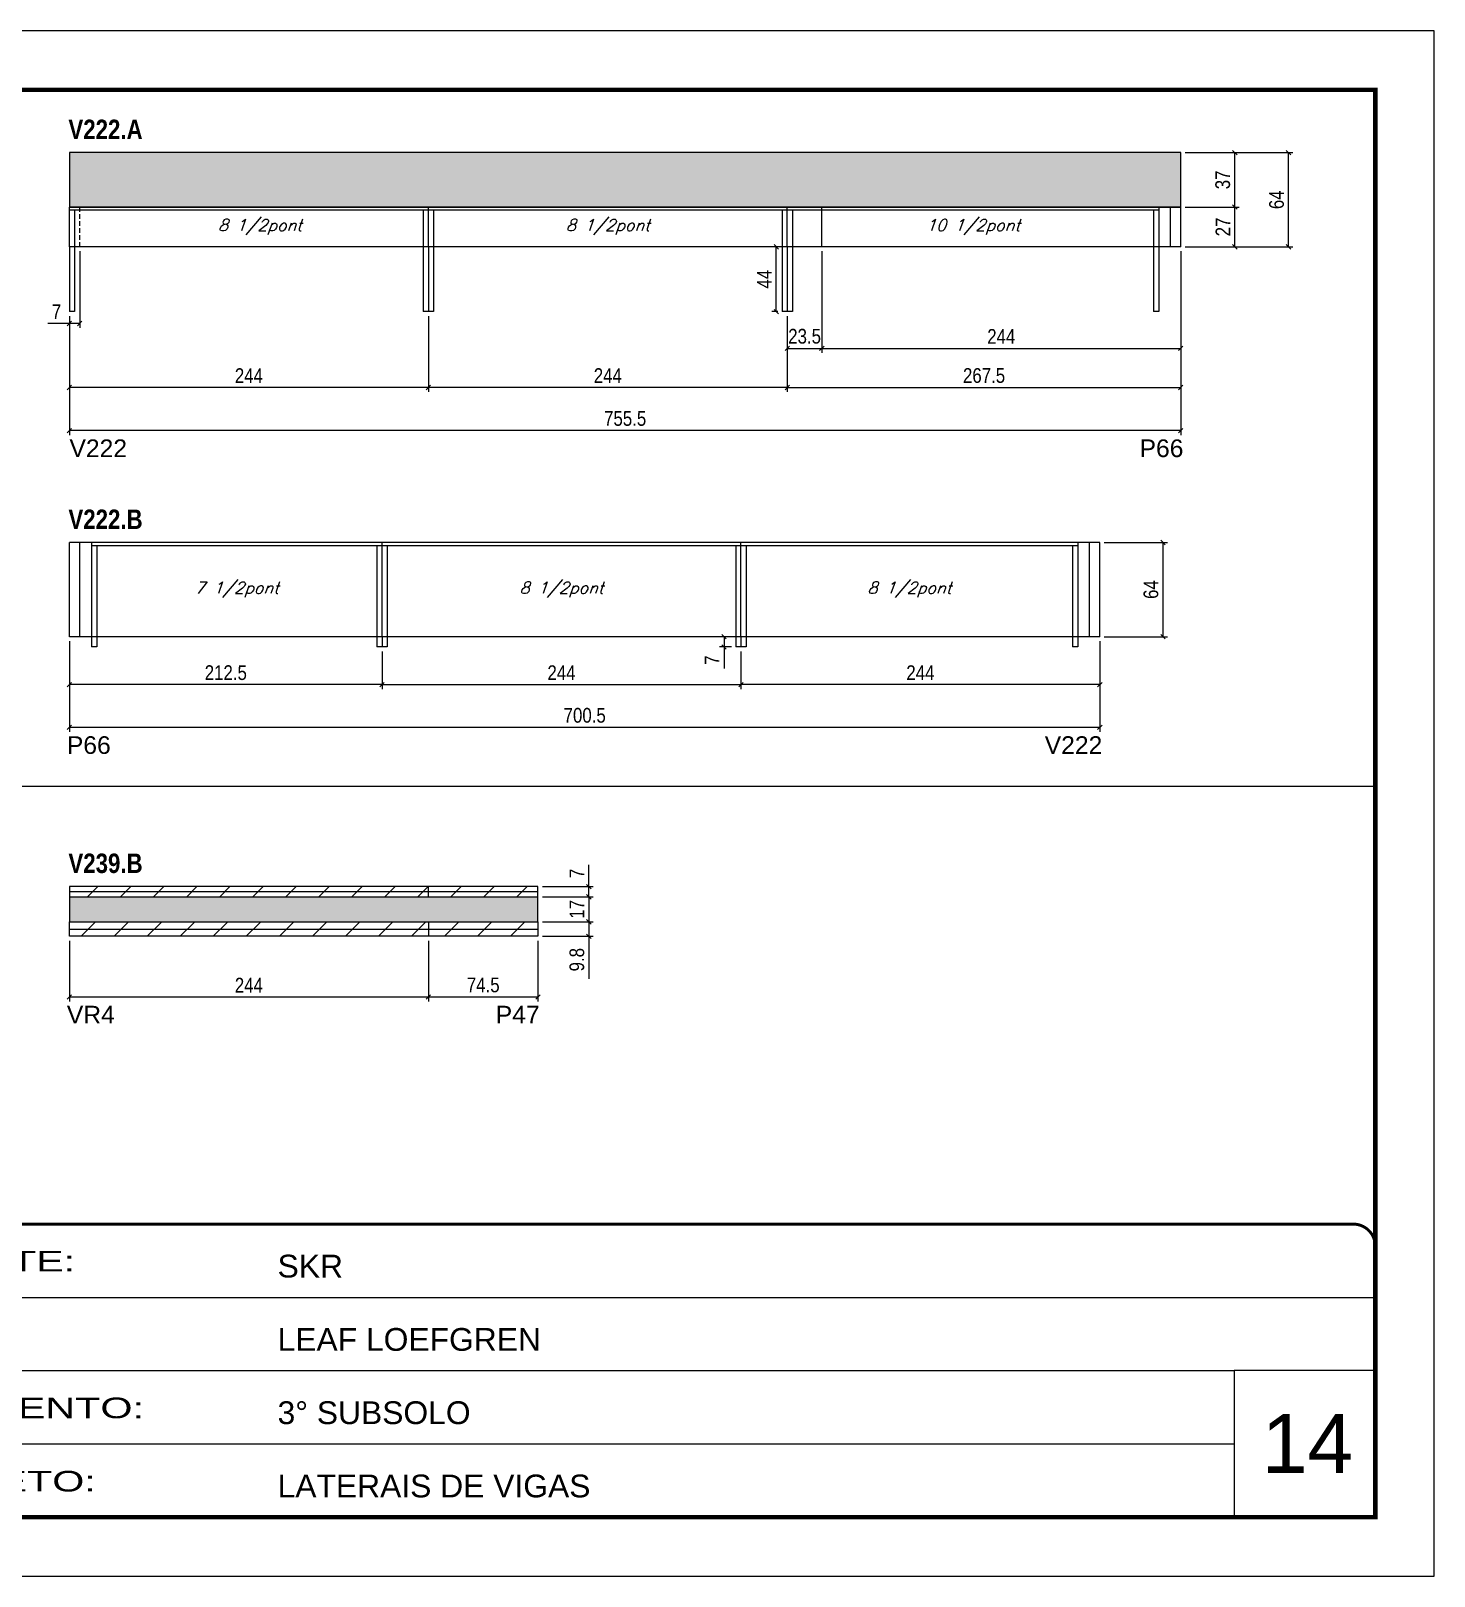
# Model space of a CAD drawing. Extents: x 3309 to 9590, y -2522 to 15424.
# Drawn here: x 5439 to 6393, y 10112 to 11162 of the extents above; entities that cross this region are included whole.
import ezdxf

# ---------------------------------------------------------------- set-up
doc = ezdxf.new("R2010")
doc.units = 0
for name, pattern in [('CONTINUO', [0]), ('DASHED', [0.75, 0.5, -0.25]), ('HIDDEN2', [4.7625, 3.175, -1.5875])]:
    doc.linetypes.add(name, pattern=pattern)
for name, color, linetype in [('5', 5, 'Continuous'), ('COTA', 241, 'Continuous'), ('NOMENCLATURA', 7, 'Continuous'), ('Painéis', 200, 'Continuous'), ('SARR_2.2x7', 40, 'Continuous'), ('SARR_3.5x7', 81, 'Continuous'), ('SARR_EDITAR', 141, 'Continuous'), ('texto', 7, 'Continuous')]:
    doc.layers.add(name, color=color, linetype=linetype)
for name, color, linetype, lineweight in [('CARIMBO', 255, 'Continuous', 9), ('Folhas', 255, 'Continuous', 9), ('Hachura', 251, 'Continuous', 9), ('SARRAFO DE PRESSAO', 251, 'DASHED', 9)]:
    doc.layers.add(name, color=color, linetype=linetype, lineweight=lineweight)
doc.styles.add('ARIAL', font='arial.ttf')
doc.styles.add('COTA TECNICA', font='techl___.ttf', dxfattribs={"height": 10})
doc.styles.add('Romans', font='romans.shx')
doc.styles.get("Standard").update_dxf_attribs({"font": 'arial.ttf'})
doc.styles.add('TECNICA', font='techb___.ttf', dxfattribs={"height": 10})
doc.styles.add('Tecnologia', font='')
doc.styles.get('Tecnologia').set_extended_font_data('Forgotten Futurist')
doc.dimstyles.new('PAINEL', dxfattribs={"dimtxt": 10, "dimasz": 3, "dimexe": 3, "dimexo": 3, "dimgap": 3, "dimtad": 1, "dimdec": 1, "dimzin": 12, "dimdsep": 46, "dimtxsty": 'COTA TECNICA', "dimblk1": 'OBLIQUE', "dimblk2": 'OBLIQUE', "dimsah": 1, "dimcen": 0.9, "dimclrd": 4, "dimclre": 4, "dimclrt": 240, "dimadec": 1, "dimazin": 3, "dimtfac": 1, "dimtdec": 1, "dimtmove": 0, "dimatfit": 3, "dimfxl": 1, "dimtolj": 1, "dimtzin": 12, "dimarcsym": 0})

# ---------------------------------------------------------------- blocks, each defined once
blk = doc.blocks.new('9999999999')
at = {"color": 30, "linetype": 'CONTINUO'}
for p, q in [((98564.6, 34379.6), (99584, 34379.6)), ((98564.6, 34329.8), (99488, 34329.8)), ((99584, 34329.8), (99488, 34329.8)), ((99488, 34329.8), (99488, 34230.2)), ((98564.6, 34280), (99488, 34280))]:
    blk.add_line(p, q, dxfattribs=at)
at = {"color": 30, "linetype": 'CONTINUO', "const_width": 2}
blk.add_lwpolyline([(99584, 34230.2), (99584, 34414.4, 0.414214), (99569, 34429.4), (98229, 34429.4, 0.414214), (98214, 34414.4), (98214, 34245.2, 0.414214), (98229, 34230.2), (99584, 34230.2)], format="xyb", dxfattribs=at)
at = {"layer": 'Folhas'}
blk.add_lwpolyline([(98139, 34190.2), (99624, 34190.2), (99624, 35240.2), (98139, 35240.2)], close=True, dxfattribs=at)
at = {"layer": 'Folhas', "color": 30, "const_width": 3}
blk.add_lwpolyline([(98214, 34230.2), (99584, 34230.2), (99584, 35200.2), (98214, 35200.2)], close=True, dxfattribs=at)
at = {"color": 7, "linetype": 'Continuous', "ltscale": 5, "style": 'ARIAL'}
for s, height, p in [('SKR', 15.48, (98837.7, 34393.1)), ('LEAF LOEFGREN', 15.483, (98837.7, 34343.3)), ('3° SUBSOLO', 15.48, (98837.7, 34293.5)), ('LATERAIS DE VIGAS', 15.483, (98837.7, 34243.7))]:
    blk.add_text(s, height=height, dxfattribs=at).set_placement(p)
at = {"layer": 'Folhas', "color": 7, "style": 'Tecnologia', "width": 1.5}
for s, p in [('CLIENTE:', (98573.7, 34397.2)), ('PAVIMENTO:', (98573.7, 34297.5)), ('PROJETO:', (98573.7, 34247.7))]:
    blk.add_text(s, height=14, dxfattribs=at).set_placement(p)
blk = doc.blocks.new('_Oblique')
at = {"color": 0, "linetype": 'ByBlock', "lineweight": -2}
blk.add_line((-0.5, -0.5), (0.5, 0.5), dxfattribs=at)
blk = doc.blocks.new('*D388')
at = {"layer": 'COTA', "color": 4, "linetype": 'ByBlock', "lineweight": -2, "transparency": 16777216}
for p, q in [((5709.1, 10968.4), (5709.1, 10916.8)), ((5953.1, 10968.4), (5953.1, 10916.8)), ((5953.1, 10919.8), (5709.1, 10919.8))]:
    blk.add_line(p, q, dxfattribs=at)
at = {"layer": 'Defpoints', "color": 0, "linetype": 'ByBlock', "transparency": 16777216}
for p in [(5709.1, 10971.4), (5953.1, 10971.4), (5709.1, 10919.8)]:
    blk.add_point(p, dxfattribs=at)
at = {"layer": 'COTA', "color": 4, "linetype": 'ByBlock', "lineweight": -2, "transparency": 16777216, "xscale": 3, "yscale": 3, "zscale": 3, "rotation": 180}
blk.add_blockref('_Oblique', (5709.1, 10919.8), dxfattribs=at)
at = {"layer": 'COTA', "color": 4, "linetype": 'ByBlock', "lineweight": -2, "transparency": 16777216, "xscale": 3, "yscale": 3, "zscale": 3}
blk.add_blockref('_Oblique', (5953.1, 10919.8), dxfattribs=at)
at = {"layer": 'COTA', "color": 240, "linetype": 'ByBlock', "transparency": 16777216, "insert": (5831.1, 10927.9), "char_height": 10, "attachment_point": 5, "style": 'COTA TECNICA'}
blk.add_mtext('\\A1;244', dxfattribs=at)
blk = doc.blocks.new('*D389')
at = {"layer": 'COTA', "color": 4, "linetype": 'ByBlock', "lineweight": -2, "transparency": 16777216}
for p, q in [((5465.1, 10968.4), (5465.1, 10916.8)), ((5709.1, 10968.4), (5709.1, 10916.8)), ((5709.1, 10919.8), (5465.1, 10919.8))]:
    blk.add_line(p, q, dxfattribs=at)
at = {"layer": 'Defpoints', "color": 0, "linetype": 'ByBlock', "transparency": 16777216}
for p in [(5465.1, 10971.4), (5709.1, 10971.4), (5465.1, 10919.8)]:
    blk.add_point(p, dxfattribs=at)
at = {"layer": 'COTA', "color": 4, "linetype": 'ByBlock', "lineweight": -2, "transparency": 16777216, "xscale": 3, "yscale": 3, "zscale": 3, "rotation": 180}
blk.add_blockref('_Oblique', (5465.1, 10919.8), dxfattribs=at)
at = {"layer": 'COTA', "color": 4, "linetype": 'ByBlock', "lineweight": -2, "transparency": 16777216, "xscale": 3, "yscale": 3, "zscale": 3}
blk.add_blockref('_Oblique', (5709.1, 10919.8), dxfattribs=at)
at = {"layer": 'COTA', "color": 240, "linetype": 'ByBlock', "transparency": 16777216, "insert": (5587.1, 10927.9), "char_height": 10, "attachment_point": 5, "style": 'COTA TECNICA'}
blk.add_mtext('\\A1;244', dxfattribs=at)
blk = doc.blocks.new('*D391')
at = {"layer": 'COTA', "color": 4, "linetype": 'ByBlock', "lineweight": -2, "transparency": 16777216}
for p, q in [((6220.6, 11012.4), (6220.6, 10887.5)), ((5465.1, 10968.4), (5465.1, 10887.5)), ((6220.6, 10890.5), (5465.1, 10890.5))]:
    blk.add_line(p, q, dxfattribs=at)
at = {"layer": 'Defpoints', "color": 0, "linetype": 'ByBlock', "transparency": 16777216}
for p in [(6220.6, 11015.4), (5465.1, 10971.4), (5465.1, 10890.5)]:
    blk.add_point(p, dxfattribs=at)
at = {"layer": 'COTA', "color": 4, "linetype": 'ByBlock', "lineweight": -2, "transparency": 16777216, "xscale": 3, "yscale": 3, "zscale": 3, "rotation": 180}
blk.add_blockref('_Oblique', (5465.1, 10890.5), dxfattribs=at)
at = {"layer": 'COTA', "color": 4, "linetype": 'ByBlock', "lineweight": -2, "transparency": 16777216, "xscale": 3, "yscale": 3, "zscale": 3}
blk.add_blockref('_Oblique', (6220.6, 10890.5), dxfattribs=at)
at = {"layer": 'COTA', "color": 240, "linetype": 'ByBlock', "transparency": 16777216, "insert": (5842.9, 10898.7), "char_height": 10, "attachment_point": 5, "style": 'COTA TECNICA'}
blk.add_mtext('\\A1;755.5', dxfattribs=at)
blk = doc.blocks.new('*D392')
at = {"layer": 'COTA', "color": 4, "lineweight": -2, "transparency": 16777216}
for p, q in [((6223.6, 11042.4), (6260.4, 11042.4)), ((6257.4, 11015.4), (6257.4, 11042.4)), ((6223.6, 11015.4), (6260.4, 11015.4))]:
    blk.add_line(p, q, dxfattribs=at)
at = {"layer": 'Defpoints', "color": 0, "transparency": 16777216}
for p in [(6220.6, 11042.4), (6257.4, 11042.4), (6220.6, 11015.4)]:
    blk.add_point(p, dxfattribs=at)
at = {"layer": 'COTA', "color": 4, "lineweight": -2, "transparency": 16777216, "xscale": 3, "yscale": 3, "zscale": 3}
for p, rotation in [((6257.4, 11042.4), 90), ((6257.4, 11015.4), 270)]:
    blk.add_blockref('_Oblique', p, dxfattribs=dict(at, rotation=rotation))
at = {"layer": 'COTA', "color": 240, "transparency": 16777216, "insert": (6249.3, 11028.9), "char_height": 10, "attachment_point": 5, "rotation": 90, "style": 'COTA TECNICA'}
blk.add_mtext('\\A1;27', dxfattribs=at)
blk = doc.blocks.new('*D393')
at = {"layer": 'COTA', "color": 4, "lineweight": -2, "transparency": 16777216}
for p, q in [((6223.6, 11079.4), (6260.4, 11079.4)), ((6257.4, 11042.4), (6257.4, 11079.4)), ((6223.6, 11042.4), (6260.4, 11042.4))]:
    blk.add_line(p, q, dxfattribs=at)
at = {"layer": 'Defpoints', "color": 0, "transparency": 16777216}
for p in [(6220.6, 11079.4), (6257.4, 11079.4), (6220.6, 11042.4)]:
    blk.add_point(p, dxfattribs=at)
at = {"layer": 'COTA', "color": 4, "lineweight": -2, "transparency": 16777216, "xscale": 3, "yscale": 3, "zscale": 3}
for p, rotation in [((6257.4, 11079.4), 90), ((6257.4, 11042.4), 270)]:
    blk.add_blockref('_Oblique', p, dxfattribs=dict(at, rotation=rotation))
at = {"layer": 'COTA', "color": 240, "transparency": 16777216, "insert": (6249.2, 11060.9), "char_height": 10, "attachment_point": 5, "rotation": 90, "style": 'COTA TECNICA'}
blk.add_mtext('\\A1;37', dxfattribs=at)
blk = doc.blocks.new('*D394')
at = {"layer": 'COTA', "color": 4, "lineweight": -2, "transparency": 16777216}
for p, q in [((6223.6, 11079.4), (6296.9, 11079.4)), ((6293.9, 11015.4), (6293.9, 11079.4)), ((6223.6, 11015.4), (6296.9, 11015.4))]:
    blk.add_line(p, q, dxfattribs=at)
at = {"layer": 'Defpoints', "color": 0, "transparency": 16777216}
for p in [(6220.6, 11079.4), (6293.9, 11079.4), (6220.6, 11015.4)]:
    blk.add_point(p, dxfattribs=at)
at = {"layer": 'COTA', "color": 4, "lineweight": -2, "transparency": 16777216, "xscale": 3, "yscale": 3, "zscale": 3}
for p, rotation in [((6293.9, 11079.4), 90), ((6293.9, 11015.4), 270)]:
    blk.add_blockref('_Oblique', p, dxfattribs=dict(at, rotation=rotation))
at = {"layer": 'COTA', "color": 240, "transparency": 16777216, "insert": (6285.8, 11047.4), "char_height": 10, "attachment_point": 5, "rotation": 90, "style": 'COTA TECNICA'}
blk.add_mtext('\\A1;64', dxfattribs=at)
blk = doc.blocks.new('*D395')
at = {"layer": 'COTA', "color": 4, "lineweight": -2, "transparency": 16777216}
for p, q in [((6220.6, 11012.4), (6220.6, 10916.8)), ((5953.1, 10968.4), (5953.1, 10916.8)), ((5953.1, 10919.8), (6220.6, 10919.8))]:
    blk.add_line(p, q, dxfattribs=at)
at = {"layer": 'Defpoints', "color": 0, "transparency": 16777216}
for p in [(6220.6, 11015.4), (5953.1, 10971.4), (6220.6, 10919.8)]:
    blk.add_point(p, dxfattribs=at)
at = {"layer": 'COTA', "color": 4, "lineweight": -2, "transparency": 16777216, "xscale": 3, "yscale": 3, "zscale": 3, "rotation": 180}
blk.add_blockref('_Oblique', (5953.1, 10919.8), dxfattribs=at)
at = {"layer": 'COTA', "color": 4, "lineweight": -2, "transparency": 16777216, "xscale": 3, "yscale": 3, "zscale": 3}
blk.add_blockref('_Oblique', (6220.6, 10919.8), dxfattribs=at)
at = {"layer": 'COTA', "color": 240, "transparency": 16777216, "insert": (6086.9, 10927.9), "char_height": 10, "attachment_point": 5, "style": 'COTA TECNICA'}
blk.add_mtext('\\A1;267.5', dxfattribs=at)
blk = doc.blocks.new('*D390')
at = {"layer": 'COTA', "color": 4, "lineweight": -2, "transparency": 16777216}
for p, q in [((5946.6, 11015.4), (5942.6, 11015.4)), ((5945.6, 10971.4), (5945.6, 11015.4)), ((5946.6, 10971.4), (5942.6, 10971.4))]:
    blk.add_line(p, q, dxfattribs=at)
at = {"layer": 'Defpoints', "color": 0, "transparency": 16777216}
for p in [(5945.6, 11015.4), (5949.6, 11015.4), (5949.6, 10971.4)]:
    blk.add_point(p, dxfattribs=at)
at = {"layer": 'COTA', "color": 4, "lineweight": -2, "transparency": 16777216, "xscale": 3, "yscale": 3, "zscale": 3}
for p, rotation in [((5945.6, 11015.4), 90), ((5945.6, 10971.4), 270)]:
    blk.add_blockref('_Oblique', p, dxfattribs=dict(at, rotation=rotation))
at = {"layer": 'COTA', "color": 240, "transparency": 16777216, "insert": (5937.6, 10993.4), "char_height": 10, "attachment_point": 5, "rotation": 90, "style": 'COTA TECNICA'}
blk.add_mtext('\\A1;44', dxfattribs=at)
blk = doc.blocks.new('*D396')
at = {"layer": 'COTA', "color": 4, "lineweight": -2, "transparency": 16777216}
for p, q in [((5472.1, 11012.4), (5472.1, 10960.3)), ((5465.1, 10963.3), (5450.4, 10963.3)), ((5465.1, 10968.4), (5465.1, 10960.3)), ((5472.1, 10963.3), (5465.1, 10963.3))]:
    blk.add_line(p, q, dxfattribs=at)
at = {"layer": 'Defpoints', "color": 0, "transparency": 16777216}
for p in [(5472.1, 11015.4), (5465.1, 10971.4), (5465.1, 10963.3)]:
    blk.add_point(p, dxfattribs=at)
at = {"layer": 'COTA', "color": 4, "lineweight": -2, "transparency": 16777216, "xscale": 3, "yscale": 3, "zscale": 3, "rotation": 180}
blk.add_blockref('_Oblique', (5465.1, 10963.3), dxfattribs=at)
at = {"layer": 'COTA', "color": 4, "lineweight": -2, "transparency": 16777216, "xscale": 3, "yscale": 3, "zscale": 3}
blk.add_blockref('_Oblique', (5472.1, 10963.3), dxfattribs=at)
at = {"layer": 'COTA', "color": 240, "transparency": 16777216, "insert": (5456.3, 10971.3), "char_height": 10, "attachment_point": 5, "style": 'COTA TECNICA'}
blk.add_mtext('\\A1;7', dxfattribs=at)
blk = doc.blocks.new('*D397')
at = {"layer": 'COTA', "color": 4, "lineweight": -2, "transparency": 16777216}
for p, q in [((5976.6, 11012.4), (5976.6, 10943.4)), ((5953.1, 10968.4), (5953.1, 10943.4)), ((5953.1, 10946.4), (5976.6, 10946.4))]:
    blk.add_line(p, q, dxfattribs=at)
at = {"layer": 'Defpoints', "color": 0, "transparency": 16777216}
for p in [(5976.6, 11015.4), (5953.1, 10971.4), (5976.6, 10946.4)]:
    blk.add_point(p, dxfattribs=at)
at = {"layer": 'COTA', "color": 4, "lineweight": -2, "transparency": 16777216, "xscale": 3, "yscale": 3, "zscale": 3, "rotation": 180}
blk.add_blockref('_Oblique', (5953.1, 10946.4), dxfattribs=at)
at = {"layer": 'COTA', "color": 4, "lineweight": -2, "transparency": 16777216, "xscale": 3, "yscale": 3, "zscale": 3}
blk.add_blockref('_Oblique', (5976.6, 10946.4), dxfattribs=at)
at = {"layer": 'COTA', "color": 240, "transparency": 16777216, "insert": (5964.9, 10954.6), "char_height": 10, "attachment_point": 5, "style": 'COTA TECNICA'}
blk.add_mtext('\\A1;23.5', dxfattribs=at)
blk = doc.blocks.new('*D398')
at = {"layer": 'COTA', "color": 4, "lineweight": -2, "transparency": 16777216}
for p, q in [((5976.6, 11012.4), (5976.6, 10943.4)), ((6220.6, 11012.4), (6220.6, 10943.4)), ((5976.6, 10946.4), (6220.6, 10946.4))]:
    blk.add_line(p, q, dxfattribs=at)
at = {"layer": 'Defpoints', "color": 0, "transparency": 16777216}
for p in [(5976.6, 11015.4), (6220.6, 11015.4), (6220.6, 10946.4)]:
    blk.add_point(p, dxfattribs=at)
at = {"layer": 'COTA', "color": 4, "lineweight": -2, "transparency": 16777216, "xscale": 3, "yscale": 3, "zscale": 3, "rotation": 180}
blk.add_blockref('_Oblique', (5976.6, 10946.4), dxfattribs=at)
at = {"layer": 'COTA', "color": 4, "lineweight": -2, "transparency": 16777216, "xscale": 3, "yscale": 3, "zscale": 3}
blk.add_blockref('_Oblique', (6220.6, 10946.4), dxfattribs=at)
at = {"layer": 'COTA', "color": 240, "transparency": 16777216, "insert": (6098.6, 10954.5), "char_height": 10, "attachment_point": 5, "style": 'COTA TECNICA'}
blk.add_mtext('\\A1;244', dxfattribs=at)
blk = doc.blocks.new('*D400')
at = {"layer": 'COTA', "color": 4, "linetype": 'ByBlock', "lineweight": -2, "transparency": 16777216}
for p, q in [((6165.6, 10747.5), (6165.6, 10714.9)), ((5921.6, 10740.5), (5921.6, 10714.9)), ((6165.6, 10717.9), (5921.6, 10717.9))]:
    blk.add_line(p, q, dxfattribs=at)
at = {"layer": 'Defpoints', "color": 0, "linetype": 'ByBlock', "transparency": 16777216}
for p in [(5921.6, 10743.5), (6165.6, 10750.5), (5921.6, 10717.9)]:
    blk.add_point(p, dxfattribs=at)
at = {"layer": 'COTA', "color": 4, "linetype": 'ByBlock', "lineweight": -2, "transparency": 16777216, "xscale": 3, "yscale": 3, "zscale": 3, "rotation": 180}
blk.add_blockref('_Oblique', (5921.6, 10717.9), dxfattribs=at)
at = {"layer": 'COTA', "color": 4, "linetype": 'ByBlock', "lineweight": -2, "transparency": 16777216, "xscale": 3, "yscale": 3, "zscale": 3}
blk.add_blockref('_Oblique', (6165.6, 10717.9), dxfattribs=at)
at = {"layer": 'COTA', "color": 240, "linetype": 'ByBlock', "transparency": 16777216, "insert": (6043.6, 10726), "char_height": 10, "attachment_point": 5, "style": 'COTA TECNICA'}
blk.add_mtext('\\A1;244', dxfattribs=at)
blk = doc.blocks.new('*D401')
at = {"layer": 'COTA', "color": 4, "linetype": 'ByBlock', "lineweight": -2, "transparency": 16777216}
for p, q in [((5465.1, 10747.5), (5465.1, 10714.9)), ((5677.6, 10740.5), (5677.6, 10714.9)), ((5677.6, 10717.9), (5465.1, 10717.9))]:
    blk.add_line(p, q, dxfattribs=at)
at = {"layer": 'Defpoints', "color": 0, "linetype": 'ByBlock', "transparency": 16777216}
for p in [(5465.1, 10750.5), (5677.6, 10743.5), (5465.1, 10717.9)]:
    blk.add_point(p, dxfattribs=at)
at = {"layer": 'COTA', "color": 4, "linetype": 'ByBlock', "lineweight": -2, "transparency": 16777216, "xscale": 3, "yscale": 3, "zscale": 3, "rotation": 180}
blk.add_blockref('_Oblique', (5465.1, 10717.9), dxfattribs=at)
at = {"layer": 'COTA', "color": 4, "linetype": 'ByBlock', "lineweight": -2, "transparency": 16777216, "xscale": 3, "yscale": 3, "zscale": 3}
blk.add_blockref('_Oblique', (5677.6, 10717.9), dxfattribs=at)
at = {"layer": 'COTA', "color": 240, "linetype": 'ByBlock', "transparency": 16777216, "insert": (5571.4, 10726), "char_height": 10, "attachment_point": 5, "style": 'COTA TECNICA'}
blk.add_mtext('\\A1;212.5', dxfattribs=at)
blk = doc.blocks.new('*D402')
at = {"layer": 'COTA', "color": 4, "lineweight": -2, "transparency": 16777216}
for p, q in [((6168.6, 10814.5), (6211.5, 10814.5)), ((6208.5, 10814.5), (6208.5, 10750.5)), ((6168.6, 10750.5), (6211.5, 10750.5))]:
    blk.add_line(p, q, dxfattribs=at)
at = {"layer": 'Defpoints', "color": 0, "transparency": 16777216}
for p in [(6165.6, 10814.5), (6165.6, 10750.5), (6208.5, 10750.5)]:
    blk.add_point(p, dxfattribs=at)
at = {"layer": 'COTA', "color": 4, "lineweight": -2, "transparency": 16777216, "xscale": 3, "yscale": 3, "zscale": 3}
for p, rotation in [((6208.5, 10814.5), 90), ((6208.5, 10750.5), 270)]:
    blk.add_blockref('_Oblique', p, dxfattribs=dict(at, rotation=rotation))
at = {"layer": 'COTA', "color": 240, "transparency": 16777216, "insert": (6200.4, 10782.5), "char_height": 10, "attachment_point": 5, "rotation": 90, "style": 'COTA TECNICA'}
blk.add_mtext('\\A1;64', dxfattribs=at)
blk = doc.blocks.new('*D399')
at = {"layer": 'COTA', "color": 4, "lineweight": -2, "transparency": 16777216}
for p, q in [((5677.6, 10740.5), (5677.6, 10714.9)), ((5921.6, 10740.5), (5921.6, 10714.9)), ((5677.6, 10717.9), (5921.6, 10717.9))]:
    blk.add_line(p, q, dxfattribs=at)
at = {"layer": 'Defpoints', "color": 0, "transparency": 16777216}
for p in [(5677.6, 10743.5), (5921.6, 10743.5), (5921.6, 10717.9)]:
    blk.add_point(p, dxfattribs=at)
at = {"layer": 'COTA', "color": 4, "lineweight": -2, "transparency": 16777216, "xscale": 3, "yscale": 3, "zscale": 3, "rotation": 180}
blk.add_blockref('_Oblique', (5677.6, 10717.9), dxfattribs=at)
at = {"layer": 'COTA', "color": 4, "lineweight": -2, "transparency": 16777216, "xscale": 3, "yscale": 3, "zscale": 3}
blk.add_blockref('_Oblique', (5921.6, 10717.9), dxfattribs=at)
at = {"layer": 'COTA', "color": 240, "transparency": 16777216, "insert": (5799.6, 10726), "char_height": 10, "attachment_point": 5, "style": 'COTA TECNICA'}
blk.add_mtext('\\A1;244', dxfattribs=at)
blk = doc.blocks.new('*D445')
at = {"layer": 'COTA', "color": 4, "lineweight": -2, "transparency": 16777216}
for p, q in [((5465.1, 10543.9), (5465.1, 10502.7)), ((5709.1, 10543.9), (5709.1, 10502.7)), ((5465.1, 10505.7), (5709.1, 10505.7))]:
    blk.add_line(p, q, dxfattribs=at)
at = {"layer": 'Defpoints', "color": 0, "transparency": 16777216}
for p in [(5465.1, 10546.9), (5709.1, 10546.9), (5709.1, 10505.7)]:
    blk.add_point(p, dxfattribs=at)
at = {"layer": 'COTA', "color": 4, "lineweight": -2, "transparency": 16777216, "xscale": 3, "yscale": 3, "zscale": 3, "rotation": 180}
blk.add_blockref('_Oblique', (5465.1, 10505.7), dxfattribs=at)
at = {"layer": 'COTA', "color": 4, "lineweight": -2, "transparency": 16777216, "xscale": 3, "yscale": 3, "zscale": 3}
blk.add_blockref('_Oblique', (5709.1, 10505.7), dxfattribs=at)
at = {"layer": 'COTA', "color": 240, "transparency": 16777216, "insert": (5587.1, 10513.7), "char_height": 10, "attachment_point": 5, "style": 'COTA TECNICA'}
blk.add_mtext('\\A1;244', dxfattribs=at)
blk = doc.blocks.new('*D446')
at = {"layer": 'COTA', "color": 4, "lineweight": -2, "transparency": 16777216}
for p, q in [((5709.1, 10543.9), (5709.1, 10502.7)), ((5783.6, 10543.9), (5783.6, 10502.7)), ((5709.1, 10505.7), (5783.6, 10505.7))]:
    blk.add_line(p, q, dxfattribs=at)
at = {"layer": 'Defpoints', "color": 0, "transparency": 16777216}
for p in [(5709.1, 10546.9), (5783.6, 10546.9), (5783.6, 10505.7)]:
    blk.add_point(p, dxfattribs=at)
at = {"layer": 'COTA', "color": 4, "lineweight": -2, "transparency": 16777216, "xscale": 3, "yscale": 3, "zscale": 3, "rotation": 180}
blk.add_blockref('_Oblique', (5709.1, 10505.7), dxfattribs=at)
at = {"layer": 'COTA', "color": 4, "lineweight": -2, "transparency": 16777216, "xscale": 3, "yscale": 3, "zscale": 3}
blk.add_blockref('_Oblique', (5783.6, 10505.7), dxfattribs=at)
at = {"layer": 'COTA', "color": 240, "transparency": 16777216, "insert": (5746.4, 10513.8), "char_height": 10, "attachment_point": 5, "style": 'COTA TECNICA'}
blk.add_mtext('\\A1;74.5', dxfattribs=at)
blk = doc.blocks.new('*D450')
at = {"layer": 'COTA', "color": 4, "lineweight": -2, "transparency": 16777216}
for p, q in [((5786.6, 10573.7), (5821.2, 10573.7)), ((5818.2, 10573.7), (5818.2, 10556.7)), ((5786.6, 10556.7), (5821.2, 10556.7))]:
    blk.add_line(p, q, dxfattribs=at)
at = {"layer": 'Defpoints', "color": 0, "transparency": 16777216}
for p in [(5783.6, 10573.7), (5783.6, 10556.7), (5818.2, 10556.7)]:
    blk.add_point(p, dxfattribs=at)
at = {"layer": 'COTA', "color": 4, "lineweight": -2, "transparency": 16777216, "xscale": 3, "yscale": 3, "zscale": 3}
for p, rotation in [((5818.2, 10573.7), 90), ((5818.2, 10556.7), 270)]:
    blk.add_blockref('_Oblique', p, dxfattribs=dict(at, rotation=rotation))
at = {"layer": 'COTA', "color": 240, "transparency": 16777216, "insert": (5810.1, 10565.2), "char_height": 10, "attachment_point": 5, "rotation": 90, "style": 'COTA TECNICA'}
blk.add_mtext('\\A1;17', dxfattribs=at)
blk = doc.blocks.new('*D451')
at = {"layer": 'COTA', "color": 4, "lineweight": -2, "transparency": 16777216}
for p, q in [((5818.2, 10580.7), (5818.2, 10595.5)), ((5786.6, 10580.7), (5821.2, 10580.7)), ((5786.6, 10573.7), (5821.2, 10573.7)), ((5818.2, 10573.7), (5818.2, 10580.7))]:
    blk.add_line(p, q, dxfattribs=at)
at = {"layer": 'Defpoints', "color": 0, "transparency": 16777216}
for p in [(5783.6, 10580.7), (5783.6, 10573.7), (5818.2, 10580.7)]:
    blk.add_point(p, dxfattribs=at)
at = {"layer": 'COTA', "color": 4, "lineweight": -2, "transparency": 16777216, "xscale": 3, "yscale": 3, "zscale": 3}
for p, rotation in [((5818.2, 10580.7), 90), ((5818.2, 10573.7), 270)]:
    blk.add_blockref('_Oblique', p, dxfattribs=dict(at, rotation=rotation))
at = {"layer": 'COTA', "color": 240, "transparency": 16777216, "insert": (5810.1, 10589.6), "char_height": 10, "attachment_point": 5, "rotation": 90, "style": 'COTA TECNICA'}
blk.add_mtext('\\A1;7', dxfattribs=at)
blk = doc.blocks.new('*D452')
at = {"layer": 'COTA', "color": 4, "lineweight": -2, "transparency": 16777216}
for p, q in [((5786.6, 10556.7), (5821.2, 10556.7)), ((5818.2, 10556.7), (5818.2, 10546.9)), ((5786.6, 10546.9), (5821.2, 10546.9)), ((5818.2, 10546.9), (5818.2, 10518.1))]:
    blk.add_line(p, q, dxfattribs=at)
at = {"layer": 'Defpoints', "color": 0, "transparency": 16777216}
for p in [(5783.6, 10556.7), (5783.6, 10546.9), (5818.2, 10546.9)]:
    blk.add_point(p, dxfattribs=at)
at = {"layer": 'COTA', "color": 4, "lineweight": -2, "transparency": 16777216, "xscale": 3, "yscale": 3, "zscale": 3}
for p, rotation in [((5818.2, 10556.7), 90), ((5818.2, 10546.9), 270)]:
    blk.add_blockref('_Oblique', p, dxfattribs=dict(at, rotation=rotation))
at = {"layer": 'COTA', "color": 240, "transparency": 16777216, "insert": (5810.1, 10531), "char_height": 10, "attachment_point": 5, "rotation": 90, "style": 'COTA TECNICA'}
blk.add_mtext('\\A1;9.8', dxfattribs=at)
blk = doc.blocks.new('*D1124')
at = {"layer": 'COTA', "color": 4, "lineweight": -2, "transparency": 16777216}
for p, q in [((5465.1, 10747.5), (5465.1, 10685.9)), ((6165.6, 10747.5), (6165.6, 10685.9)), ((5465.1, 10688.9), (6165.6, 10688.9))]:
    blk.add_line(p, q, dxfattribs=at)
at = {"layer": 'Defpoints', "color": 0, "transparency": 16777216}
for p in [(5465.1, 10750.5), (6165.6, 10750.5), (6165.6, 10688.9)]:
    blk.add_point(p, dxfattribs=at)
at = {"layer": 'COTA', "color": 4, "lineweight": -2, "transparency": 16777216, "xscale": 3, "yscale": 3, "zscale": 3, "rotation": 180}
blk.add_blockref('_Oblique', (5465.1, 10688.9), dxfattribs=at)
at = {"layer": 'COTA', "color": 4, "lineweight": -2, "transparency": 16777216, "xscale": 3, "yscale": 3, "zscale": 3}
blk.add_blockref('_Oblique', (6165.6, 10688.9), dxfattribs=at)
at = {"layer": 'COTA', "color": 240, "transparency": 16777216, "insert": (5815.4, 10697), "char_height": 10, "attachment_point": 5, "style": 'COTA TECNICA'}
blk.add_mtext('\\A1;700.5', dxfattribs=at)
blk = doc.blocks.new('*D1148')
at = {"layer": 'COTA', "color": 4, "lineweight": -2, "transparency": 16777216}
for p, q in [((5915.1, 10750.5), (5907.1, 10750.5)), ((5915.1, 10743.5), (5907.1, 10743.5)), ((5910.1, 10750.5), (5910.1, 10743.5)), ((5910.1, 10743.5), (5910.1, 10728.8))]:
    blk.add_line(p, q, dxfattribs=at)
at = {"layer": 'Defpoints', "color": 0, "transparency": 16777216}
for p in [(5910.1, 10743.5), (5918.1, 10750.5), (5918.1, 10743.5)]:
    blk.add_point(p, dxfattribs=at)
at = {"layer": 'COTA', "color": 4, "lineweight": -2, "transparency": 16777216, "xscale": 3, "yscale": 3, "zscale": 3}
for p, rotation in [((5910.1, 10750.5), 90), ((5910.1, 10743.5), 270)]:
    blk.add_blockref('_Oblique', p, dxfattribs=dict(at, rotation=rotation))
at = {"layer": 'COTA', "color": 240, "transparency": 16777216, "insert": (5902, 10734.6), "char_height": 10, "attachment_point": 5, "rotation": 90, "style": 'COTA TECNICA'}
blk.add_mtext('\\A1;7', dxfattribs=at)

msp = doc.modelspace()

# ---------------------------------------------------------------- hatches: boundary and pattern name
at = {"layer": 'COTA'}
h = msp.add_hatch(dxfattribs=at)
h.set_pattern_fill('AR-CONC', color=256, scale=0.03)
h.set_pattern_definition([(50, (78.4096, -1932.1565), (5.46554, -0.4781726), [0.5715, -6.2865]), (355, (78.4096, -1932.1565), (-1.0573026, 5.7317054), [0.4572, -5.0292175]), (100.451445, (78.865, -1932.1964), (4.4082374, 5.2535326), [0.4857003, -5.3427073]), (46.1842, (78.4096, -1930.6325), (8.1323712, -1.2612698), [0.85725, -9.42975]), (96.63556, (79.087, -1930.738), (7.122124, 7.4227837), [0.7285507, -8.0140682]), (351.18415, (78.4096, -1930.6325), (7.122124, 7.4227837), [0.685799, -7.543792]), (21, (79.1716, -1931.0135), (4.5484317, -3.067956), [0.5715, -6.2865]), (326, (79.1716, -1931.0135), (1.8540609, 5.525639), [0.4572, -5.0292]), (71.451445, (79.5506, -1931.269), (6.4024926, 2.457683), [0.4857003, -5.3426981]), (37.5, (78.4096, -1932.1565), (0.0926581, 2.53665117), [0, -4.96824, 0, -5.1054, 0, -5.04825]), (7.5, (78.4096, -1932.1565), (2.0045899, 3.00541724), [0, -2.91084, 0, -4.85394, 0, -1.92405]), (327.5, (76.7103, -1932.1565), (4.06771786, -0.17186232), [0, -1.905, 0, -5.9436, 0, -7.8867]), (317.5, (75.9483, -1932.1565), (4.4438754, 0.7627947), [0, -2.4765, 0, -3.94716, 0, -5.6007])])
h.paths.add_polyline_path([(5465.13, 11079.44), (5465.13, 11042.44), (6220.63, 11042.44), (6220.63, 11079.44)])
h = msp.add_hatch(dxfattribs=at)
h.set_pattern_fill('AR-CONC', color=256, scale=0.03)
h.set_pattern_definition([(50, (1514.6503, -1349.2577), (5.46554, -0.4781726), [0.5715, -6.2865]), (355, (1514.65, -1349.2577), (-1.0573026, 5.7317054), [0.4572, -5.0292175]), (100.451445, (1515.1057, -1349.2975), (4.4082374, 5.2535326), [0.4857003, -5.3427073]), (46.1842, (1514.65, -1347.734), (8.1323712, -1.26127), [0.85725, -9.42975]), (96.63556, (1515.328, -1347.839), (7.122124, 7.4227837), [0.7285507, -8.014068]), (351.18415, (1514.65, -1347.734), (7.122124, 7.422784), [0.685799, -7.543792]), (21, (1515.4123, -1348.1147), (4.5484317, -3.067956), [0.5715, -6.2865]), (326, (1515.412, -1348.1147), (1.8540609, 5.525639), [0.4572, -5.0292]), (71.451445, (1515.7913, -1348.3703), (6.4024926, 2.457683), [0.4857003, -5.3426981]), (37.5, (1514.6503, -1349.2577), (0.0926581, 2.53665117), [0, -4.96824, 0, -5.1054, 0, -5.04825]), (7.5, (1514.6503, -1349.2577), (2.0045899, 3.00541724), [0, -2.91084, 0, -4.85394, 0, -1.92405]), (327.5, (1512.951, -1349.2577), (4.06771786, -0.17186232), [0, -1.905, 0, -5.9436, 0, -7.8867]), (317.5, (1512.189, -1349.2577), (4.4438754, 0.7627947), [0, -2.4765, 0, -3.94716, 0, -5.6007])])
h.paths.add_polyline_path([(5465.13, 10556.74), (5783.63, 10556.74), (5783.63, 10573.74), (5465.13, 10573.74)])
at = {"layer": 'Hachura', "linetype": 'ByBlock'}
h = msp.add_hatch(dxfattribs=at)
h.set_pattern_fill('ANSI31', color=256, scale=5)
h.paths.add_polyline_path([(5709.13, 10573.74), (5709.13, 10580.74), (5465.13, 10580.74), (5465.13, 10573.74)])
h.paths.add_polyline_path([(5709.13, 10580.74), (5709.13, 10573.74), (5783.63, 10573.74), (5783.63, 10580.74)])
h.paths.add_polyline_path([(5709.13, 10556.74), (5709.13, 10546.94), (5783.63, 10546.94), (5783.63, 10556.74)])
h.paths.add_polyline_path([(5709.13, 10546.94), (5709.13, 10556.74), (5465.13, 10556.74), (5465.13, 10546.94)])

# ---------------------------------------------------------------- linework, layer by layer
at = {"layer": 'COTA'}
for p, q in [((5709.13, 11015.44), (5709.13, 10971.44)), ((5953.13, 11015.44), (5953.13, 10971.44)), ((5468.63, 10971.44), (5465.13, 10971.44)), ((5712.63, 10971.44), (5705.63, 10971.44)), ((5956.63, 10971.44), (5949.63, 10971.44)), ((6205.63, 10971.44), (6202.13, 10971.44)), ((5483.63, 10743.49), (5480.13, 10743.49)), ((5681.13, 10743.49), (5674.13, 10743.49)), ((5677.63, 10750.49), (5677.63, 10743.49)), ((5925.13, 10743.49), (5918.13, 10743.49)), ((5921.63, 10750.49), (5921.63, 10743.49)), ((6150.63, 10743.49), (6147.13, 10743.49)), ((4982.87, 10648.9), (6352.87, 10648.9)), ((5465.13, 10573.74), (5465.13, 10556.74)), ((5783.63, 10556.74), (5783.63, 10573.74)), ((5465.13, 10556.74), (5783.63, 10556.74))]:
    msp.add_line(p, q, dxfattribs=at)
msp.add_lwpolyline([(5465.13, 11042.44), (6220.63, 11042.44), (6220.63, 11079.44), (5465.13, 11079.44)], close=True, dxfattribs=at)
at = {"layer": 'Painéis', "linetype": 'ByBlock'}
for p, q in [((6220.63, 11042.44), (5465.13, 11042.44)), ((5465.13, 11015.44), (5465.13, 11042.44)), ((5709.13, 11015.44), (5709.13, 11042.44)), ((5953.13, 11015.44), (5953.13, 11042.44)), ((5976.63, 11015.44), (5976.63, 11042.44)), ((6220.63, 11015.44), (6220.63, 11042.44)), ((6220.63, 11015.44), (5465.13, 11015.44)), ((6165.63, 10814.49), (5465.13, 10814.49)), ((5465.13, 10750.49), (5465.13, 10814.49)), ((5677.63, 10750.49), (5677.63, 10814.49)), ((5921.63, 10750.49), (5921.63, 10814.49)), ((6165.63, 10750.49), (6165.63, 10814.49)), ((6165.63, 10750.49), (5465.13, 10750.49)), ((5709.13, 10573.74), (5709.13, 10580.74)), ((5709.13, 10556.74), (5709.13, 10546.94))]:
    msp.add_line(p, q, dxfattribs=at)
for points in [[(5465.13, 10573.74), (5783.63, 10573.74), (5783.63, 10580.74), (5465.13, 10580.74)], [(5465.13, 10556.74), (5783.63, 10556.74), (5783.63, 10546.94), (5465.13, 10546.94)]]:
    msp.add_lwpolyline(points, close=True, dxfattribs=at)
at = {"layer": 'SARR_2.2x7', "linetype": 'Continuous'}
for p, q in [((5709.13, 11040.24), (5465.13, 11040.24)), ((5953.13, 11040.24), (5709.13, 11040.24)), ((6205.63, 11040.24), (5953.13, 11040.24)), ((6213.63, 11015.44), (6213.63, 11042.44)), ((5472.13, 10750.49), (5472.13, 10814.49)), ((5677.63, 10812.29), (5480.13, 10812.29)), ((5921.63, 10812.29), (5677.63, 10812.29)), ((6150.63, 10812.29), (5921.63, 10812.29)), ((6158.63, 10750.49), (6158.63, 10814.49))]:
    msp.add_line(p, q, dxfattribs=at)
at = {"layer": 'SARR_2.2x7', "linetype": 'HIDDEN2'}
msp.add_line((5472.13, 11015.44), (5472.13, 11042.44), dxfattribs=at)
at = {"layer": 'SARR_2.2x7'}
for p, q in [((5465.13, 10577.24), (5709.13, 10577.24)), ((5709.13, 10577.24), (5783.63, 10577.24))]:
    msp.add_line(p, q, dxfattribs=at)
at = {"layer": 'SARR_3.5x7'}
for p, q in [((5468.63, 11040.24), (5468.63, 10971.44)), ((5705.63, 11040.24), (5705.63, 10971.44)), ((5712.63, 11040.24), (5712.63, 10971.44)), ((5949.63, 11040.24), (5949.63, 10971.44)), ((5956.63, 11040.24), (5956.63, 10971.44)), ((6202.13, 11040.24), (6202.13, 10971.44)), ((6205.63, 11042.44), (6205.63, 10971.44)), ((5465.13, 11015.44), (5465.13, 10971.44)), ((5480.13, 10814.49), (5480.13, 10743.49)), ((5483.63, 10812.29), (5483.63, 10743.49)), ((5674.13, 10812.29), (5674.13, 10743.49)), ((5681.13, 10812.29), (5681.13, 10743.49)), ((5918.13, 10812.29), (5918.13, 10743.49)), ((5925.13, 10812.29), (5925.13, 10743.49)), ((6147.13, 10812.29), (6147.13, 10743.49)), ((6150.63, 10814.49), (6150.63, 10743.49))]:
    msp.add_line(p, q, dxfattribs=at)
at = {"layer": 'SARR_EDITAR'}
for p, q in [((5465.13, 10551.84), (5709.13, 10551.84)), ((5709.13, 10551.84), (5783.63, 10551.84))]:
    msp.add_line(p, q, dxfattribs=at)

# ---------------------------------------------------------------- block references
at = {"layer": 'SARRAFO DE PRESSAO', "color": 6, "linetype": 'ByBlock'}
msp.add_blockref('9999999999', (-93231.11, -24078.07), dxfattribs=at)

# ---------------------------------------------------------------- texts
at = {"layer": '5', "linetype": 'Continuous'}
for s, rotation, p in [('V222', 0.00004, (5465.11, 10872.53)), ('P66', 359.99996, (6192.61, 10872.53)), ('P66', 0.00004, (5463.34, 10670.84)), ('V222', 0.00004, (6128.15, 10670.84)), ('VR4', 0.00004, (5463.34, 10487.66)), ('P47', 0.00004, (5754.93, 10487.66))]:
    msp.add_text(s, height=12, rotation=rotation, dxfattribs=at).set_placement(p)
at = {"layer": 'CARIMBO', "style": 'ARIAL'}
msp.add_text('14', height=40, dxfattribs=at).set_placement((6275.73, 10182.28))
at = {"layer": 'NOMENCLATURA', "style": 'TECNICA'}
for s, p in [('V222.A', (5464.41, 11088.63)), ('V222.B', (5464.41, 10823.68)), ('V239.B', (5464.41, 10589.92))]:
    msp.add_text(s, height=13.2, dxfattribs=at).set_placement(p)
at = {"layer": 'texto', "color": 2, "char_height": 8, "attachment_point": 5, "style": 'Romans'}
for s, insert in [('{\\Q19;\\C256;8 1/2pont}', (5594.63, 11028.84)), ('{\\Q19;\\C256;8 1/2pont}', (5831.13, 11028.84)), ('{\\Q19;\\C256;10 1/2pont}', (6079.38, 11028.84)), ('{\\Q19;\\C256;7 1/2pont}', (5578.88, 10782.39)), ('{\\Q19;\\C256;8 1/2pont}', (5799.63, 10782.39)), ('{\\Q19;\\C256;8 1/2pont}', (6036.13, 10782.39))]:
    msp.add_mtext(s, dxfattribs=dict(at, insert=insert))

# ---------------------------------------------------------------- dimensions: what is measured, and where the dimension line sits
at = {"layer": 'COTA'}
for base, p1, p2, picture, middle in [((6257.39, 11079.44), (6220.63, 11042.44), (6220.63, 11079.44), '*D393', (6249.17, 11060.94)), ((6293.87, 11079.44), (6220.63, 11015.44), (6220.63, 11079.44), '*D394', (6285.77, 11047.44)), ((6257.39, 11042.44), (6220.63, 11015.44), (6220.63, 11042.44), '*D392', (6249.31, 11028.94)), ((5945.65, 11015.44), (5949.63, 10971.44), (5949.63, 11015.44), '*D390', (5937.57, 10993.44)), ((6208.52, 10750.49), (6165.63, 10814.49), (6165.63, 10750.49), '*D402', (6200.42, 10782.49)), ((5910.12, 10743.49), (5918.13, 10750.49), (5918.13, 10743.49), '*D1148', (5902.05, 10734.63)), ((5818.17, 10580.74), (5783.63, 10573.74), (5783.63, 10580.74), '*D451', (5810.1, 10589.6)), ((5818.17, 10556.74), (5783.63, 10573.74), (5783.63, 10556.74), '*D450', (5810.1, 10565.24)), ((5818.17, 10546.94), (5783.63, 10556.74), (5783.63, 10546.94), '*D452', (5810.07, 10531.01))]:
    dim = msp.add_linear_dim(base=base, p1=p1, p2=p2, angle=90, dimstyle='PAINEL', dxfattribs=at)
    dim.commit()
    dim.dimension.update_dxf_attribs({"geometry": picture, "text_midpoint": middle})
for base, p1, p2, picture, middle in [((5465.13, 10963.25), (5472.13, 11015.44), (5465.13, 10971.44), '*D396', (5456.27, 10971.32)), ((6220.63, 10919.82), (5953.13, 10971.44), (6220.63, 11015.44), '*D395', (6086.88, 10927.93)), ((6165.63, 10688.85), (5465.13, 10750.49), (6165.63, 10750.49), '*D1124', (5815.38, 10696.96)), ((5921.63, 10717.93), (5677.63, 10743.49), (5921.63, 10743.49), '*D399', (5799.63, 10726.01)), ((5709.13, 10505.67), (5465.13, 10546.94), (5709.13, 10546.94), '*D445', (5587.13, 10513.74))]:
    dim = msp.add_linear_dim(base=base, p1=p1, p2=p2, dimstyle='PAINEL', dxfattribs=at)
    dim.commit()
    dim.dimension.update_dxf_attribs({"geometry": picture, "text_midpoint": middle})
at = {"layer": 'COTA', "linetype": 'ByBlock'}
for base, p1, p2, picture, middle in [((5465.13, 10890.55), (6220.63, 11015.44), (5465.13, 10971.44), '*D391', (5842.88, 10898.65)), ((5709.13, 10919.82), (5953.13, 10971.44), (5709.13, 10971.44), '*D388', (5831.13, 10927.9)), ((5921.63, 10717.93), (6165.63, 10750.49), (5921.63, 10743.49), '*D400', (6043.63, 10726.01))]:
    dim = msp.add_linear_dim(base=base, p1=p1, p2=p2, angle=180, dimstyle='PAINEL', dxfattribs=at)
    dim.commit()
    dim.dimension.update_dxf_attribs({"geometry": picture, "text_midpoint": middle})
at = {"layer": 'COTA'}
dim = msp.add_linear_dim(base=(5976.63, 10946.43), p1=(5953.13, 10971.44), p2=(5976.63, 11015.44), dimstyle='PAINEL', dxfattribs=at)
dim.commit()
dim.dimension.update_dxf_attribs({"geometry": '*D397', "text_midpoint": (5964.88, 10946.43), "dimtype": 160})
for base, p1, p2, picture, middle in [((6220.63, 10946.43), (5976.63, 11015.44), (6220.63, 11015.44), '*D398', (6098.63, 10954.5)), ((5783.63, 10505.67), (5709.13, 10546.94), (5783.63, 10546.94), '*D446', (5746.38, 10513.78))]:
    dim = msp.add_linear_dim(base=base, p1=p1, p2=p2, dimstyle='PAINEL', override={"dimtmove": 1}, dxfattribs=at)
    dim.commit()
    dim.dimension.update_dxf_attribs({"geometry": picture, "text_midpoint": middle})
at = {"layer": 'COTA', "linetype": 'ByBlock'}
for base, p1, p2, picture, middle in [((5465.13, 10919.82), (5709.13, 10971.44), (5465.13, 10971.44), '*D389', (5587.13, 10927.9)), ((5465.13, 10717.93), (5677.63, 10743.49), (5465.13, 10750.49), '*D401', (5571.38, 10726.04))]:
    dim = msp.add_linear_dim(base=base, p1=p1, p2=p2, angle=180, dimstyle='PAINEL', override={"dimtmove": 1}, dxfattribs=at)
    dim.commit()
    dim.dimension.update_dxf_attribs({"geometry": picture, "text_midpoint": middle})

doc.saveas('drawing.dxf')
